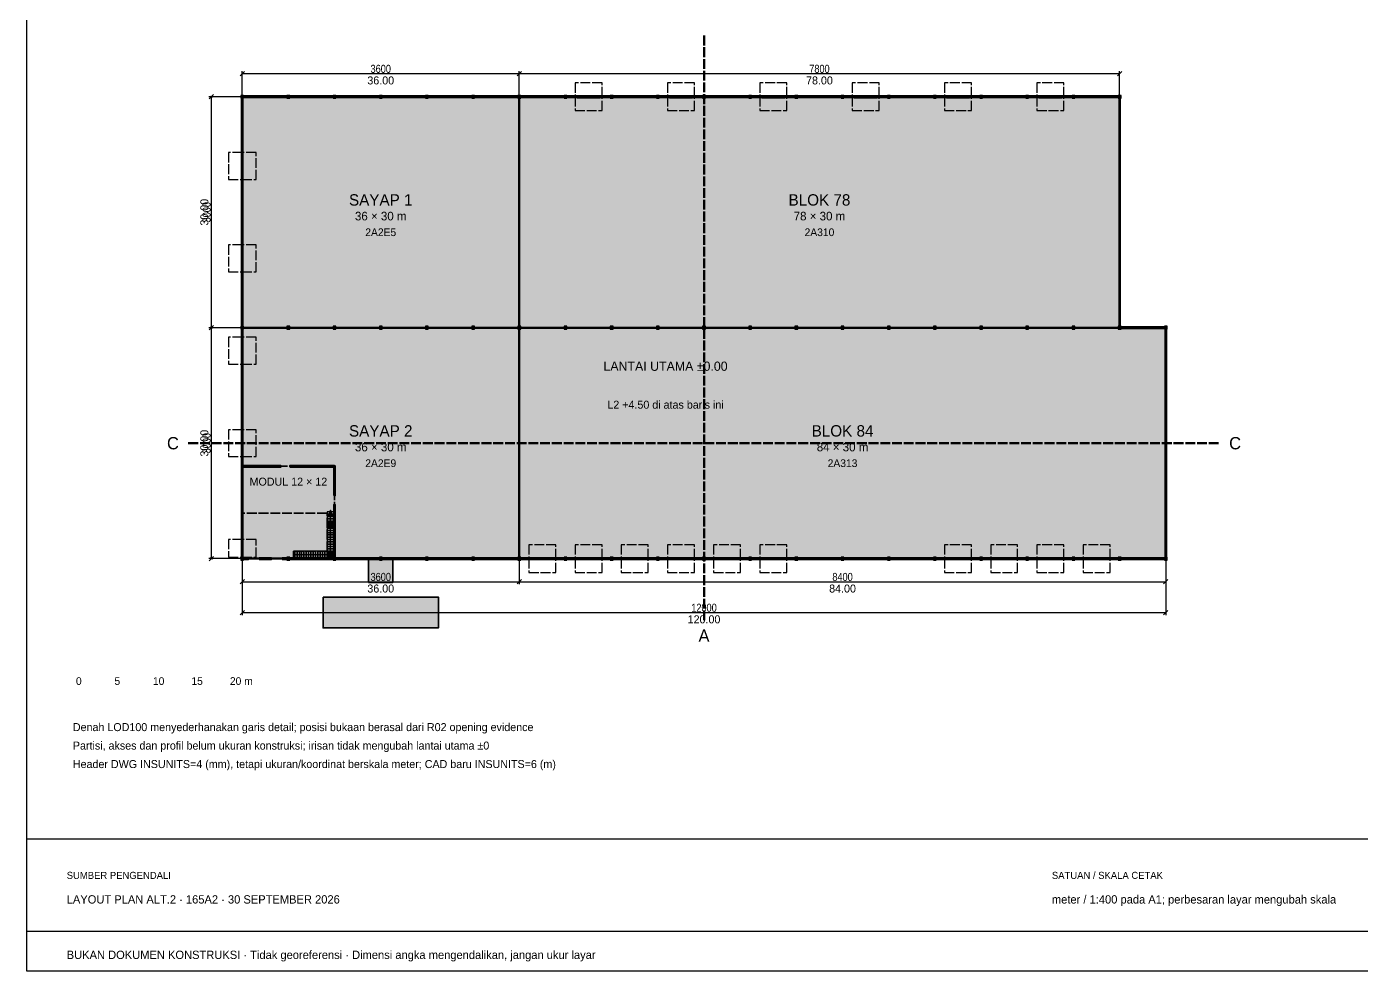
# Model space of a CAD drawing. Header units: metres. Extents: x -40 to 12011, y -1317 to 9636.
# Drawn here: x 601.4 to 774.8, y -29.8 to 92.9 of the extents above; entities that cross this region are included whole.
import ezdxf
from ezdxf.enums import TextEntityAlignment as Align

# ---------------------------------------------------------------- set-up
doc = ezdxf.new("R2010")
doc.units = ezdxf.units.M
doc.linetypes.add('DASHED', pattern=[1.524, 1.27, -0.254])
for name, color, linetype, lineweight in [('ASSUMED_ACCESS', 30, 'Continuous', 25), ('AUXILIARY', 4, 'Continuous', 35), ('DIMENSION', 8, 'Continuous', 18), ('HATCH', 8, 'Continuous', 13), ('NOTE', 7, 'Continuous', 15), ('OPENING', 4, 'Continuous', 30), ('SECTION', 7, 'Continuous', 60), ('SOURCE_FOOTPRINT', 7, 'Continuous', 50), ('STAIR', 7, 'Continuous', 30), ('STRUCTURE', 8, 'Continuous', 25), ('TITLE', 7, 'Continuous', 30), ('UPPER_FLOOR', 4, 'Continuous', 30), ('VOID', 6, 'Continuous', 35), ('WALL', 7, 'Continuous', 40)]:
    doc.layers.add(name, color=color, linetype=linetype, lineweight=lineweight)
doc.styles.add('OpenSansCondensed-Light', font='OpenSansCondensed-Light.ttf')
doc.dimstyles.new('EZDXF', dxfattribs={"dimtxt": 0.25, "dimasz": 0.175, "dimexe": 0.375, "dimexo": 0.125, "dimgap": 0.1, "dimtad": 1, "dimlfac": 100, "dimzin": 12, "dimdsep": 46, "dimtxsty": 'OpenSansCondensed-Light', "dimblk": 'ARCHTICK', "dimcen": 2.5, "dimazin": 3, "dimtfac": 0.5, "dimtmove": 2, "dimatfit": 3})

# ---------------------------------------------------------------- blocks, each defined once
blk = doc.blocks.new('_ARCHTICK')
at = {"color": 0, "linetype": 'ByBlock', "const_width": 0.15}
blk.add_lwpolyline([(-0.5, -0.5), (0.5, 0.5)], dxfattribs=at)

msp = doc.modelspace()

# ---------------------------------------------------------------- hatches: boundary and pattern name
at = {"layer": 'HATCH'}
for color, points in [(7, [(629.23153, 83.63726), (629.59153, 83.63726), (629.59153, 83.99726), (629.23153, 83.99726)]), (7, [(629.33653, 76.51726), (629.48653, 76.51726), (629.48653, 83.81726), (629.33653, 83.81726)]), (7, [(629.41153, 83.74226), (672.91153, 83.74226), (672.91153, 83.89226), (629.41153, 83.89226)]), (254, [(629.41153, 83.81726), (665.41153, 83.81726), (665.41153, 53.81726), (629.41153, 53.81726)]), (7, [(635.23153, 83.63726), (635.59153, 83.63726), (635.59153, 83.99726), (635.23153, 83.99726)]), (7, [(641.23153, 83.63726), (641.59153, 83.63726), (641.59153, 83.99726), (641.23153, 83.99726)]), (7, [(647.23153, 83.63726), (647.59153, 83.63726), (647.59153, 83.99726), (647.23153, 83.99726)]), (7, [(653.23153, 83.63726), (653.59153, 83.63726), (653.59153, 83.99726), (653.23153, 83.99726)]), (7, [(659.23153, 83.63726), (659.59153, 83.63726), (659.59153, 83.99726), (659.23153, 83.99726)]), (7, [(665.23153, 83.63726), (665.59153, 83.63726), (665.59153, 83.99726), (665.23153, 83.99726)]), (254, [(665.41153, 83.81726), (743.41153, 83.81726), (743.41153, 53.81726), (665.41153, 53.81726)]), (7, [(671.23153, 83.63726), (671.59153, 83.63726), (671.59153, 83.99726), (671.23153, 83.99726)]), (7, [(672.91153, 83.69726), (675.91153, 83.69726), (675.91153, 83.93726), (672.91153, 83.93726)]), (7, [(675.91153, 83.74226), (684.91153, 83.74226), (684.91153, 83.89226), (675.91153, 83.89226)]), (7, [(677.23153, 83.63726), (677.59153, 83.63726), (677.59153, 83.99726), (677.23153, 83.99726)]), (7, [(683.23153, 83.63726), (683.59153, 83.63726), (683.59153, 83.99726), (683.23153, 83.99726)]), (7, [(684.91153, 83.69726), (687.91153, 83.69726), (687.91153, 83.93726), (684.91153, 83.93726)]), (7, [(687.91153, 83.74226), (696.91153, 83.74226), (696.91153, 83.89226), (687.91153, 83.89226)]), (7, [(689.23153, 83.63726), (689.59153, 83.63726), (689.59153, 83.99726), (689.23153, 83.99726)]), (7, [(695.23153, 83.63726), (695.59153, 83.63726), (695.59153, 83.99726), (695.23153, 83.99726)]), (7, [(696.91153, 83.69726), (699.91153, 83.69726), (699.91153, 83.93726), (696.91153, 83.93726)]), (7, [(699.91153, 83.74226), (708.91153, 83.74226), (708.91153, 83.89226), (699.91153, 83.89226)]), (7, [(701.23153, 83.63726), (701.59153, 83.63726), (701.59153, 83.99726), (701.23153, 83.99726)]), (7, [(707.23153, 83.63726), (707.59153, 83.63726), (707.59153, 83.99726), (707.23153, 83.99726)]), (7, [(708.91153, 83.69726), (711.91153, 83.69726), (711.91153, 83.93726), (708.91153, 83.93726)]), (7, [(711.91153, 83.74226), (720.91153, 83.74226), (720.91153, 83.89226), (711.91153, 83.89226)]), (7, [(713.23153, 83.63726), (713.59153, 83.63726), (713.59153, 83.99726), (713.23153, 83.99726)]), (7, [(719.23153, 83.63726), (719.59153, 83.63726), (719.59153, 83.99726), (719.23153, 83.99726)]), (7, [(720.91153, 83.69726), (723.91153, 83.69726), (723.91153, 83.93726), (720.91153, 83.93726)]), (7, [(723.91153, 83.74226), (732.91153, 83.74226), (732.91153, 83.89226), (723.91153, 83.89226)]), (7, [(725.23153, 83.63726), (725.59153, 83.63726), (725.59153, 83.99726), (725.23153, 83.99726)]), (7, [(731.23153, 83.63726), (731.59153, 83.63726), (731.59153, 83.99726), (731.23153, 83.99726)]), (7, [(732.91153, 83.69726), (735.91153, 83.69726), (735.91153, 83.93726), (732.91153, 83.93726)]), (7, [(735.91153, 83.74226), (743.41153, 83.74226), (743.41153, 83.89226), (735.91153, 83.89226)]), (7, [(737.23153, 83.63726), (737.59153, 83.63726), (737.59153, 83.99726), (737.23153, 83.99726)]), (7, [(743.23153, 83.63726), (743.59153, 83.63726), (743.59153, 83.99726), (743.23153, 83.99726)]), (7, [(743.33653, 53.81726), (743.48653, 53.81726), (743.48653, 83.81726), (743.33653, 83.81726)]), (7, [(629.29153, 73.31726), (629.53153, 73.31726), (629.53153, 76.31726), (629.29153, 76.31726)]), (7, [(629.33653, 76.31726), (629.48653, 76.31726), (629.48653, 76.51726), (629.33653, 76.51726)]), (7, [(629.33653, 73.11726), (629.48653, 73.11726), (629.48653, 73.31726), (629.33653, 73.31726)]), (7, [(629.33653, 70.51726), (629.48653, 70.51726), (629.48653, 73.11726), (629.33653, 73.11726)]), (7, [(629.33653, 69.81726), (629.48653, 69.81726), (629.48653, 70.51726), (629.33653, 70.51726)]), (7, [(629.33653, 69.11726), (629.48653, 69.11726), (629.48653, 69.81726), (629.33653, 69.81726)]), (7, [(629.33653, 68.51726), (629.48653, 68.51726), (629.48653, 69.11726), (629.33653, 69.11726)]), (7, [(629.33653, 67.81726), (629.48653, 67.81726), (629.48653, 68.51726), (629.33653, 68.51726)]), (7, [(629.33653, 67.11726), (629.48653, 67.11726), (629.48653, 67.81726), (629.33653, 67.81726)]), (7, [(629.33653, 64.51726), (629.48653, 64.51726), (629.48653, 67.11726), (629.33653, 67.11726)]), (7, [(629.29153, 61.31726), (629.53153, 61.31726), (629.53153, 64.31726), (629.29153, 64.31726)]), (7, [(629.33653, 64.31726), (629.48653, 64.31726), (629.48653, 64.51726), (629.33653, 64.51726)]), (7, [(629.33653, 61.11726), (629.48653, 61.11726), (629.48653, 61.31726), (629.33653, 61.31726)]), (7, [(629.33653, 58.51726), (629.48653, 58.51726), (629.48653, 61.11726), (629.33653, 61.11726)]), (7, [(629.33653, 57.81726), (629.48653, 57.81726), (629.48653, 58.51726), (629.33653, 58.51726)]), (7, [(629.33653, 57.11726), (629.48653, 57.11726), (629.48653, 57.81726), (629.33653, 57.81726)]), (7, [(629.33653, 56.51726), (629.48653, 56.51726), (629.48653, 57.11726), (629.33653, 57.11726)]), (7, [(629.33653, 55.81726), (629.48653, 55.81726), (629.48653, 56.51726), (629.33653, 56.51726)]), (7, [(629.33653, 55.11726), (629.48653, 55.11726), (629.48653, 55.81726), (629.33653, 55.81726)]), (7, [(629.23153, 53.63726), (629.59153, 53.63726), (629.59153, 53.99726), (629.23153, 53.99726)]), (7, [(629.33653, 53.81726), (629.48653, 53.81726), (629.48653, 55.11726), (629.33653, 55.11726)]), (7, [(629.33653, 52.51726), (629.48653, 52.51726), (629.48653, 53.81726), (629.33653, 53.81726)]), (254, [(629.41153, 53.81726), (665.41153, 53.81726), (665.41153, 23.81726), (629.41153, 23.81726)]), (7, [(635.23153, 53.63726), (635.59153, 53.63726), (635.59153, 53.99726), (635.23153, 53.99726)]), (7, [(641.23153, 53.63726), (641.59153, 53.63726), (641.59153, 53.99726), (641.23153, 53.99726)]), (7, [(647.23153, 53.63726), (647.59153, 53.63726), (647.59153, 53.99726), (647.23153, 53.99726)]), (7, [(653.23153, 53.63726), (653.59153, 53.63726), (653.59153, 53.99726), (653.23153, 53.99726)]), (7, [(659.23153, 53.63726), (659.59153, 53.63726), (659.59153, 53.99726), (659.23153, 53.99726)]), (7, [(665.23153, 53.63726), (665.59153, 53.63726), (665.59153, 53.99726), (665.23153, 53.99726)]), (254, [(665.41153, 53.81726), (749.41153, 53.81726), (749.41153, 23.81726), (665.41153, 23.81726)]), (7, [(671.23153, 53.63726), (671.59153, 53.63726), (671.59153, 53.99726), (671.23153, 53.99726)]), (7, [(677.23153, 53.63726), (677.59153, 53.63726), (677.59153, 53.99726), (677.23153, 53.99726)]), (7, [(683.23153, 53.63726), (683.59153, 53.63726), (683.59153, 53.99726), (683.23153, 53.99726)]), (7, [(689.23153, 53.63726), (689.59153, 53.63726), (689.59153, 53.99726), (689.23153, 53.99726)]), (7, [(695.23153, 53.63726), (695.59153, 53.63726), (695.59153, 53.99726), (695.23153, 53.99726)]), (7, [(701.23153, 53.63726), (701.59153, 53.63726), (701.59153, 53.99726), (701.23153, 53.99726)]), (7, [(707.23153, 53.63726), (707.59153, 53.63726), (707.59153, 53.99726), (707.23153, 53.99726)]), (7, [(713.23153, 53.63726), (713.59153, 53.63726), (713.59153, 53.99726), (713.23153, 53.99726)]), (7, [(719.23153, 53.63726), (719.59153, 53.63726), (719.59153, 53.99726), (719.23153, 53.99726)]), (7, [(725.23153, 53.63726), (725.59153, 53.63726), (725.59153, 53.99726), (725.23153, 53.99726)]), (7, [(731.23153, 53.63726), (731.59153, 53.63726), (731.59153, 53.99726), (731.23153, 53.99726)]), (7, [(737.23153, 53.63726), (737.59153, 53.63726), (737.59153, 53.99726), (737.23153, 53.99726)]), (7, [(743.23153, 53.63726), (743.59153, 53.63726), (743.59153, 53.99726), (743.23153, 53.99726)]), (7, [(743.41153, 53.74226), (749.41153, 53.74226), (749.41153, 53.89226), (743.41153, 53.89226)]), (7, [(749.23153, 53.63726), (749.59153, 53.63726), (749.59153, 53.99726), (749.23153, 53.99726)]), (7, [(749.33653, 23.81726), (749.48653, 23.81726), (749.48653, 53.81726), (749.33653, 53.81726)]), (7, [(629.29153, 49.31726), (629.53153, 49.31726), (629.53153, 52.31726), (629.29153, 52.31726)]), (7, [(629.33653, 52.31726), (629.48653, 52.31726), (629.48653, 52.51726), (629.33653, 52.51726)]), (7, [(629.33653, 49.11726), (629.48653, 49.11726), (629.48653, 49.31726), (629.33653, 49.31726)]), (7, [(629.33653, 46.51726), (629.48653, 46.51726), (629.48653, 49.11726), (629.33653, 49.11726)]), (7, [(629.33653, 45.81726), (629.48653, 45.81726), (629.48653, 46.51726), (629.33653, 46.51726)]), (7, [(629.33653, 45.11726), (629.48653, 45.11726), (629.48653, 45.81726), (629.33653, 45.81726)]), (7, [(629.33653, 44.51726), (629.48653, 44.51726), (629.48653, 45.11726), (629.33653, 45.11726)]), (7, [(629.33653, 43.81726), (629.48653, 43.81726), (629.48653, 44.51726), (629.33653, 44.51726)]), (7, [(629.33653, 43.11726), (629.48653, 43.11726), (629.48653, 43.81726), (629.33653, 43.81726)]), (7, [(629.33653, 40.51726), (629.48653, 40.51726), (629.48653, 43.11726), (629.33653, 43.11726)]), (7, [(629.29153, 37.31726), (629.53153, 37.31726), (629.53153, 40.31726), (629.29153, 40.31726)]), (7, [(629.33653, 40.31726), (629.48653, 40.31726), (629.48653, 40.51726), (629.33653, 40.51726)]), (7, [(629.33653, 37.11726), (629.48653, 37.11726), (629.48653, 37.31726), (629.33653, 37.31726)]), (7, [(629.33653, 34.51726), (629.48653, 34.51726), (629.48653, 37.11726), (629.33653, 37.11726)]), (7, [(629.41153, 35.74226), (634.41153, 35.74226), (634.41153, 35.89226), (629.41153, 35.89226)]), (7, [(635.61153, 35.74226), (641.41153, 35.74226), (641.41153, 35.89226), (635.61153, 35.89226)]), (7, [(641.33653, 32.01726), (641.48653, 32.01726), (641.48653, 35.81726), (641.33653, 35.81726)]), (7, [(629.33653, 33.81726), (629.48653, 33.81726), (629.48653, 34.51726), (629.33653, 34.51726)]), (7, [(629.33653, 33.11726), (629.48653, 33.11726), (629.48653, 33.81726), (629.33653, 33.81726)]), (7, [(629.33653, 32.51726), (629.48653, 32.51726), (629.48653, 33.11726), (629.33653, 33.11726)]), (7, [(629.33653, 31.81726), (629.48653, 31.81726), (629.48653, 32.51726), (629.33653, 32.51726)]), (7, [(629.33653, 31.11726), (629.48653, 31.11726), (629.48653, 31.81726), (629.33653, 31.81726)]), (7, [(629.33653, 28.51726), (629.48653, 28.51726), (629.48653, 31.11726), (629.33653, 31.11726)]), (7, [(640.88653, 30.11726), (640.575, 29.38041), (641.19807, 29.38041)]), (7, [(641.33653, 23.81726), (641.48653, 23.81726), (641.48653, 30.81726), (641.33653, 30.81726)]), (7, [(629.33653, 27.81726), (629.48653, 27.81726), (629.48653, 28.51726), (629.33653, 28.51726)]), (7, [(629.33653, 27.11726), (629.48653, 27.11726), (629.48653, 27.81726), (629.33653, 27.81726)]), (7, [(640.43653, 27.79226), (641.33653, 27.79226), (641.33653, 28.69226), (640.43653, 28.69226)]), (7, [(629.29153, 24.26726), (629.53153, 24.26726), (629.53153, 26.06726), (629.29153, 26.06726)]), (7, [(629.33653, 26.51726), (629.48653, 26.51726), (629.48653, 27.11726), (629.33653, 27.11726)]), (7, [(629.33653, 26.06726), (629.48653, 26.06726), (629.48653, 26.51726), (629.33653, 26.51726)]), (7, [(640.43653, 23.89226), (641.33653, 23.89226), (641.33653, 24.79226), (640.43653, 24.79226)]), (7, [(629.23153, 23.63726), (629.59153, 23.63726), (629.59153, 23.99726), (629.23153, 23.99726)]), (7, [(629.33653, 23.81726), (629.48653, 23.81726), (629.48653, 24.26726), (629.33653, 24.26726)]), (7, [(629.41153, 23.74226), (630.21153, 23.74226), (630.21153, 23.89226), (629.41153, 23.89226)]), (7, [(631.61153, 23.74226), (633.21153, 23.74226), (633.21153, 23.89226), (631.61153, 23.89226)]), (7, [(634.61153, 23.74226), (666.91153, 23.74226), (666.91153, 23.89226), (634.61153, 23.89226)]), (7, [(635.23153, 23.63726), (635.59153, 23.63726), (635.59153, 23.99726), (635.23153, 23.99726)]), (7, [(641.23153, 23.63726), (641.59153, 23.63726), (641.59153, 23.99726), (641.23153, 23.99726)]), (7, [(645.83653, 20.74226), (648.98653, 20.74226), (648.98653, 23.89226), (645.83653, 23.89226)]), (7, [(647.23153, 23.63726), (647.59153, 23.63726), (647.59153, 23.99726), (647.23153, 23.99726)]), (7, [(653.23153, 23.63726), (653.59153, 23.63726), (653.59153, 23.99726), (653.23153, 23.99726)]), (7, [(659.23153, 23.63726), (659.59153, 23.63726), (659.59153, 23.99726), (659.23153, 23.99726)]), (7, [(665.23153, 23.63726), (665.59153, 23.63726), (665.59153, 23.99726), (665.23153, 23.99726)]), (7, [(666.91153, 23.69726), (669.91153, 23.69726), (669.91153, 23.93726), (666.91153, 23.93726)]), (7, [(669.91153, 23.74226), (672.91153, 23.74226), (672.91153, 23.89226), (669.91153, 23.89226)]), (7, [(671.23153, 23.63726), (671.59153, 23.63726), (671.59153, 23.99726), (671.23153, 23.99726)]), (7, [(672.91153, 23.69726), (675.91153, 23.69726), (675.91153, 23.93726), (672.91153, 23.93726)]), (7, [(675.91153, 23.74226), (678.91153, 23.74226), (678.91153, 23.89226), (675.91153, 23.89226)]), (7, [(677.23153, 23.63726), (677.59153, 23.63726), (677.59153, 23.99726), (677.23153, 23.99726)]), (7, [(678.91153, 23.69726), (681.91153, 23.69726), (681.91153, 23.93726), (678.91153, 23.93726)]), (7, [(681.91153, 23.74226), (684.91153, 23.74226), (684.91153, 23.89226), (681.91153, 23.89226)]), (7, [(683.23153, 23.63726), (683.59153, 23.63726), (683.59153, 23.99726), (683.23153, 23.99726)]), (7, [(684.91153, 23.69726), (687.91153, 23.69726), (687.91153, 23.93726), (684.91153, 23.93726)]), (7, [(687.91153, 23.74226), (690.91153, 23.74226), (690.91153, 23.89226), (687.91153, 23.89226)]), (7, [(689.23153, 23.63726), (689.59153, 23.63726), (689.59153, 23.99726), (689.23153, 23.99726)]), (7, [(690.91153, 23.69726), (693.91153, 23.69726), (693.91153, 23.93726), (690.91153, 23.93726)]), (7, [(693.91153, 23.74226), (696.91153, 23.74226), (696.91153, 23.89226), (693.91153, 23.89226)]), (7, [(695.23153, 23.63726), (695.59153, 23.63726), (695.59153, 23.99726), (695.23153, 23.99726)]), (7, [(696.91153, 23.69726), (699.91153, 23.69726), (699.91153, 23.93726), (696.91153, 23.93726)]), (7, [(699.91153, 23.74226), (720.91153, 23.74226), (720.91153, 23.89226), (699.91153, 23.89226)]), (7, [(701.23153, 23.63726), (701.59153, 23.63726), (701.59153, 23.99726), (701.23153, 23.99726)]), (7, [(707.23153, 23.63726), (707.59153, 23.63726), (707.59153, 23.99726), (707.23153, 23.99726)]), (7, [(713.23153, 23.63726), (713.59153, 23.63726), (713.59153, 23.99726), (713.23153, 23.99726)]), (7, [(719.23153, 23.63726), (719.59153, 23.63726), (719.59153, 23.99726), (719.23153, 23.99726)]), (7, [(720.91153, 23.69726), (723.91153, 23.69726), (723.91153, 23.93726), (720.91153, 23.93726)]), (7, [(723.91153, 23.74226), (726.91153, 23.74226), (726.91153, 23.89226), (723.91153, 23.89226)]), (7, [(725.23153, 23.63726), (725.59153, 23.63726), (725.59153, 23.99726), (725.23153, 23.99726)]), (7, [(726.91153, 23.69726), (729.91153, 23.69726), (729.91153, 23.93726), (726.91153, 23.93726)]), (7, [(729.91153, 23.74226), (732.91153, 23.74226), (732.91153, 23.89226), (729.91153, 23.89226)]), (7, [(731.23153, 23.63726), (731.59153, 23.63726), (731.59153, 23.99726), (731.23153, 23.99726)]), (7, [(732.91153, 23.69726), (735.91153, 23.69726), (735.91153, 23.93726), (732.91153, 23.93726)]), (7, [(735.91153, 23.74226), (738.91153, 23.74226), (738.91153, 23.89226), (735.91153, 23.89226)]), (7, [(737.23153, 23.63726), (737.59153, 23.63726), (737.59153, 23.99726), (737.23153, 23.99726)]), (7, [(738.91153, 23.69726), (741.91153, 23.69726), (741.91153, 23.93726), (738.91153, 23.93726)]), (7, [(741.91153, 23.74226), (749.41153, 23.74226), (749.41153, 23.89226), (741.91153, 23.89226)]), (7, [(743.23153, 23.63726), (743.59153, 23.63726), (743.59153, 23.99726), (743.23153, 23.99726)]), (7, [(749.23153, 23.63726), (749.59153, 23.63726), (749.59153, 23.99726), (749.23153, 23.99726)]), (254, [(639.91153, 18.81726), (639.91153, 14.81726), (654.91153, 14.81726), (654.91153, 18.81726)])]:
    msp.add_hatch(color=color, dxfattribs=at).paths.add_polyline_path(points)

# ---------------------------------------------------------------- linework, layer by layer
at = {"layer": 'ASSUMED_ACCESS', "linetype": 'DASHED'}
for points in [[(672.66153, 83.81726), (676.16153, 83.81726), (676.16153, 85.61726), (672.66153, 85.61726)], [(684.66153, 83.81726), (688.16153, 83.81726), (688.16153, 85.61726), (684.66153, 85.61726)], [(696.66153, 83.81726), (700.16153, 83.81726), (700.16153, 85.61726), (696.66153, 85.61726)], [(708.66153, 83.81726), (712.16153, 83.81726), (712.16153, 85.61726), (708.66153, 85.61726)], [(720.66153, 83.81726), (724.16153, 83.81726), (724.16153, 85.61726), (720.66153, 85.61726)], [(732.66153, 83.81726), (736.16153, 83.81726), (736.16153, 85.61726), (732.66153, 85.61726)], [(672.66153, 82.01726), (676.16153, 82.01726), (676.16153, 83.81726), (672.66153, 83.81726)], [(684.66153, 82.01726), (688.16153, 82.01726), (688.16153, 83.81726), (684.66153, 83.81726)], [(696.66153, 82.01726), (700.16153, 82.01726), (700.16153, 83.81726), (696.66153, 83.81726)], [(708.66153, 82.01726), (712.16153, 82.01726), (712.16153, 83.81726), (708.66153, 83.81726)], [(720.66153, 82.01726), (724.16153, 82.01726), (724.16153, 83.81726), (720.66153, 83.81726)], [(732.66153, 82.01726), (736.16153, 82.01726), (736.16153, 83.81726), (732.66153, 83.81726)], [(627.61153, 73.06726), (629.41153, 73.06726), (629.41153, 76.56726), (627.61153, 76.56726)], [(629.41153, 73.06726), (631.21153, 73.06726), (631.21153, 76.56726), (629.41153, 76.56726)], [(627.61153, 61.06726), (629.41153, 61.06726), (629.41153, 64.56726), (627.61153, 64.56726)], [(629.41153, 61.06726), (631.21153, 61.06726), (631.21153, 64.56726), (629.41153, 64.56726)], [(627.61153, 49.06726), (629.41153, 49.06726), (629.41153, 52.56726), (627.61153, 52.56726)], [(629.41153, 49.06726), (631.21153, 49.06726), (631.21153, 52.56726), (629.41153, 52.56726)], [(627.61153, 37.06726), (629.41153, 37.06726), (629.41153, 40.56726), (627.61153, 40.56726)], [(629.41153, 37.06726), (631.21153, 37.06726), (631.21153, 40.56726), (629.41153, 40.56726)], [(627.61153, 24.01726), (629.41153, 24.01726), (629.41153, 26.31726), (627.61153, 26.31726)], [(629.41153, 24.01726), (631.21153, 24.01726), (631.21153, 26.31726), (629.41153, 26.31726)], [(666.66153, 23.81726), (670.16153, 23.81726), (670.16153, 25.61726), (666.66153, 25.61726)], [(672.66153, 23.81726), (676.16153, 23.81726), (676.16153, 25.61726), (672.66153, 25.61726)], [(678.66153, 23.81726), (682.16153, 23.81726), (682.16153, 25.61726), (678.66153, 25.61726)], [(684.66153, 23.81726), (688.16153, 23.81726), (688.16153, 25.61726), (684.66153, 25.61726)], [(690.66153, 23.81726), (694.16153, 23.81726), (694.16153, 25.61726), (690.66153, 25.61726)], [(696.66153, 23.81726), (700.16153, 23.81726), (700.16153, 25.61726), (696.66153, 25.61726)], [(720.66153, 23.81726), (724.16153, 23.81726), (724.16153, 25.61726), (720.66153, 25.61726)], [(726.66153, 23.81726), (730.16153, 23.81726), (730.16153, 25.61726), (726.66153, 25.61726)], [(732.66153, 23.81726), (736.16153, 23.81726), (736.16153, 25.61726), (732.66153, 25.61726)], [(738.66153, 23.81726), (742.16153, 23.81726), (742.16153, 25.61726), (738.66153, 25.61726)], [(666.66153, 22.01726), (670.16153, 22.01726), (670.16153, 23.81726), (666.66153, 23.81726)], [(672.66153, 22.01726), (676.16153, 22.01726), (676.16153, 23.81726), (672.66153, 23.81726)], [(678.66153, 22.01726), (682.16153, 22.01726), (682.16153, 23.81726), (678.66153, 23.81726)], [(684.66153, 22.01726), (688.16153, 22.01726), (688.16153, 23.81726), (684.66153, 23.81726)], [(690.66153, 22.01726), (694.16153, 22.01726), (694.16153, 23.81726), (690.66153, 23.81726)], [(696.66153, 22.01726), (700.16153, 22.01726), (700.16153, 23.81726), (696.66153, 23.81726)], [(720.66153, 22.01726), (724.16153, 22.01726), (724.16153, 23.81726), (720.66153, 23.81726)], [(726.66153, 22.01726), (730.16153, 22.01726), (730.16153, 23.81726), (726.66153, 23.81726)], [(732.66153, 22.01726), (736.16153, 22.01726), (736.16153, 23.81726), (732.66153, 23.81726)], [(738.66153, 22.01726), (742.16153, 22.01726), (742.16153, 23.81726), (738.66153, 23.81726)]]:
    msp.add_lwpolyline(points, close=True, dxfattribs=at)
at = {"layer": 'AUXILIARY', "linetype": 'DASHED'}
msp.add_lwpolyline([(629.41153, 23.81726), (641.41153, 23.81726), (641.41153, 35.81726), (629.41153, 35.81726)], close=True, dxfattribs=at)
at = {"layer": 'AUXILIARY', "linetype": 'Continuous'}
for points in [[(645.83653, 20.74226), (648.98653, 20.74226), (648.98653, 23.89226), (645.83653, 23.89226)], [(639.91153, 18.81726), (639.91153, 14.81726), (654.91153, 14.81726), (654.91153, 18.81726)]]:
    msp.add_lwpolyline(points, close=True, dxfattribs=at)
at = {"layer": 'DIMENSION', "linetype": 'Continuous'}
for p, q in [((629.13153, 86.53726), (629.69153, 87.09726)), ((629.41153, 83.81726), (629.41153, 86.81726)), ((629.41153, 86.81726), (665.41153, 86.81726)), ((665.13153, 86.53726), (665.69153, 87.09726)), ((665.13153, 86.53726), (665.69153, 87.09726)), ((665.41153, 83.81726), (665.41153, 86.81726)), ((665.41153, 83.81726), (665.41153, 86.81726)), ((665.41153, 86.81726), (743.41153, 86.81726)), ((743.13153, 86.53726), (743.69153, 87.09726)), ((743.41153, 83.81726), (743.41153, 86.81726)), ((625.13153, 83.53726), (625.69153, 84.09726)), ((629.41153, 83.81726), (625.41153, 83.81726)), ((625.41153, 53.81726), (625.41153, 83.81726)), ((625.13153, 53.53726), (625.69153, 54.09726)), ((625.13153, 53.53726), (625.69153, 54.09726)), ((629.41153, 53.81726), (625.41153, 53.81726)), ((625.41153, 23.81726), (625.41153, 53.81726)), ((629.41153, 53.81726), (625.41153, 53.81726)), ((625.13153, 23.53726), (625.69153, 24.09726)), ((629.41153, 23.81726), (625.41153, 23.81726)), ((629.41153, 23.81726), (629.41153, 20.81726)), ((629.41153, 23.81726), (629.41153, 16.81726)), ((665.41153, 23.81726), (665.41153, 20.81726)), ((665.41153, 23.81726), (665.41153, 20.81726)), ((749.41153, 23.81726), (749.41153, 20.81726)), ((749.41153, 23.81726), (749.41153, 16.81726)), ((629.13153, 20.53726), (629.69153, 21.09726)), ((629.41153, 20.81726), (665.41153, 20.81726)), ((665.13153, 20.53726), (665.69153, 21.09726)), ((665.13153, 20.53726), (665.69153, 21.09726)), ((665.41153, 20.81726), (749.41153, 20.81726)), ((749.13153, 20.53726), (749.69153, 21.09726)), ((629.13153, 16.53726), (629.69153, 17.09726)), ((629.41153, 16.81726), (749.41153, 16.81726)), ((749.13153, 16.53726), (749.69153, 17.09726))]:
    msp.add_line(p, q, dxfattribs=at)
at = {"layer": 'OPENING', "linetype": 'Continuous'}
for p, q in [((674.41153, 83.69726), (674.41153, 83.93726)), ((686.41153, 83.69726), (686.41153, 83.93726)), ((698.41153, 83.69726), (698.41153, 83.93726)), ((710.41153, 83.69726), (710.41153, 83.93726)), ((722.41153, 83.69726), (722.41153, 83.93726)), ((734.41153, 83.69726), (734.41153, 83.93726)), ((629.29153, 74.81726), (629.53153, 74.81726)), ((629.29153, 62.81726), (629.53153, 62.81726)), ((629.29153, 50.81726), (629.53153, 50.81726)), ((629.29153, 38.81726), (629.53153, 38.81726)), ((629.29153, 25.16726), (629.53153, 25.16726)), ((668.41153, 23.69726), (668.41153, 23.93726)), ((674.41153, 23.69726), (674.41153, 23.93726)), ((680.41153, 23.69726), (680.41153, 23.93726)), ((686.41153, 23.69726), (686.41153, 23.93726)), ((692.41153, 23.69726), (692.41153, 23.93726)), ((698.41153, 23.69726), (698.41153, 23.93726)), ((722.41153, 23.69726), (722.41153, 23.93726)), ((728.41153, 23.69726), (728.41153, 23.93726)), ((734.41153, 23.69726), (734.41153, 23.93726)), ((740.41153, 23.69726), (740.41153, 23.93726))]:
    msp.add_line(p, q, dxfattribs=at)
for points in [[(672.91153, 83.69726), (675.91153, 83.69726), (675.91153, 83.93726), (672.91153, 83.93726)], [(684.91153, 83.69726), (687.91153, 83.69726), (687.91153, 83.93726), (684.91153, 83.93726)], [(696.91153, 83.69726), (699.91153, 83.69726), (699.91153, 83.93726), (696.91153, 83.93726)], [(708.91153, 83.69726), (711.91153, 83.69726), (711.91153, 83.93726), (708.91153, 83.93726)], [(720.91153, 83.69726), (723.91153, 83.69726), (723.91153, 83.93726), (720.91153, 83.93726)], [(732.91153, 83.69726), (735.91153, 83.69726), (735.91153, 83.93726), (732.91153, 83.93726)], [(629.29153, 73.31726), (629.53153, 73.31726), (629.53153, 76.31726), (629.29153, 76.31726)], [(629.29153, 61.31726), (629.53153, 61.31726), (629.53153, 64.31726), (629.29153, 64.31726)], [(629.29153, 49.31726), (629.53153, 49.31726), (629.53153, 52.31726), (629.29153, 52.31726)], [(629.29153, 37.31726), (629.53153, 37.31726), (629.53153, 40.31726), (629.29153, 40.31726)], [(629.29153, 24.26726), (629.53153, 24.26726), (629.53153, 26.06726), (629.29153, 26.06726)], [(666.91153, 23.69726), (669.91153, 23.69726), (669.91153, 23.93726), (666.91153, 23.93726)], [(672.91153, 23.69726), (675.91153, 23.69726), (675.91153, 23.93726), (672.91153, 23.93726)], [(678.91153, 23.69726), (681.91153, 23.69726), (681.91153, 23.93726), (678.91153, 23.93726)], [(684.91153, 23.69726), (687.91153, 23.69726), (687.91153, 23.93726), (684.91153, 23.93726)], [(690.91153, 23.69726), (693.91153, 23.69726), (693.91153, 23.93726), (690.91153, 23.93726)], [(696.91153, 23.69726), (699.91153, 23.69726), (699.91153, 23.93726), (696.91153, 23.93726)], [(720.91153, 23.69726), (723.91153, 23.69726), (723.91153, 23.93726), (720.91153, 23.93726)], [(726.91153, 23.69726), (729.91153, 23.69726), (729.91153, 23.93726), (726.91153, 23.93726)], [(732.91153, 23.69726), (735.91153, 23.69726), (735.91153, 23.93726), (732.91153, 23.93726)], [(738.91153, 23.69726), (741.91153, 23.69726), (741.91153, 23.93726), (738.91153, 23.93726)]]:
    msp.add_lwpolyline(points, close=True, dxfattribs=at)
at = {"layer": 'SECTION', "linetype": 'DASHED'}
for p, q in [((689.41153, 15.81726), (689.41153, 91.81726)), ((622.41153, 38.81726), (756.41153, 38.81726))]:
    msp.add_line(p, q, dxfattribs=at)
at = {"layer": 'SOURCE_FOOTPRINT', "linetype": 'Continuous'}
for points in [[(629.41153, 83.81726), (665.41153, 83.81726), (665.41153, 53.81726), (629.41153, 53.81726)], [(665.41153, 83.81726), (743.41153, 83.81726), (743.41153, 53.81726), (665.41153, 53.81726)], [(629.41153, 53.81726), (665.41153, 53.81726), (665.41153, 23.81726), (629.41153, 23.81726)], [(665.41153, 53.81726), (749.41153, 53.81726), (749.41153, 23.81726), (665.41153, 23.81726)]]:
    msp.add_lwpolyline(points, close=True, dxfattribs=at)
at = {"layer": 'STAIR', "linetype": 'Continuous'}
msp.add_line((640.88653, 29.44226), (640.88653, 30.11726), dxfattribs=at)
at = {"layer": 'STAIR', "linetype": 'DASHED'}
msp.add_lwpolyline([(635.98653, 24.34226), (636.38653, 24.34226), (636.68653, 24.34226), (636.98653, 24.34226), (637.28653, 24.34226), (637.58653, 24.34226), (637.88653, 24.34226), (638.18653, 24.34226), (638.48653, 24.34226), (638.78653, 24.34226), (639.08653, 24.34226), (639.38653, 24.34226), (639.68653, 24.34226), (639.98653, 24.34226), (640.28653, 24.34226), (640.88653, 24.34226), (640.88653, 24.94226), (640.88653, 25.24226), (640.88653, 25.54226), (640.88653, 25.84226), (640.88653, 26.14226), (640.88653, 26.44226), (640.88653, 26.74226), (640.88653, 27.04226), (640.88653, 27.34226), (640.88653, 27.64226), (640.88653, 28.24226), (640.88653, 28.84226), (640.88653, 29.14226), (640.88653, 29.44226), (640.88653, 29.74226), (640.88653, 30.11726)], dxfattribs=at)
at = {"layer": 'STAIR', "linetype": 'Continuous'}
for points in [[(640.43653, 29.59226), (641.33653, 29.59226), (641.33653, 29.89226), (640.43653, 29.89226)], [(640.43653, 29.29226), (641.33653, 29.29226), (641.33653, 29.59226), (640.43653, 29.59226)], [(640.88653, 30.11726), (640.575, 29.38041), (641.19807, 29.38041)], [(640.43653, 28.99226), (641.33653, 28.99226), (641.33653, 29.29226), (640.43653, 29.29226)], [(640.43653, 28.69226), (641.33653, 28.69226), (641.33653, 28.99226), (640.43653, 28.99226)], [(640.43653, 27.79226), (641.33653, 27.79226), (641.33653, 28.69226), (640.43653, 28.69226)], [(640.43653, 27.49226), (641.33653, 27.49226), (641.33653, 27.79226), (640.43653, 27.79226)], [(640.43653, 27.19226), (641.33653, 27.19226), (641.33653, 27.49226), (640.43653, 27.49226)], [(640.43653, 26.89226), (641.33653, 26.89226), (641.33653, 27.19226), (640.43653, 27.19226)], [(640.43653, 26.59226), (641.33653, 26.59226), (641.33653, 26.89226), (640.43653, 26.89226)], [(640.43653, 26.29226), (641.33653, 26.29226), (641.33653, 26.59226), (640.43653, 26.59226)], [(640.43653, 25.99226), (641.33653, 25.99226), (641.33653, 26.29226), (640.43653, 26.29226)], [(636.23653, 23.89226), (636.53653, 23.89226), (636.53653, 24.79226), (636.23653, 24.79226)], [(636.53653, 23.89226), (636.83653, 23.89226), (636.83653, 24.79226), (636.53653, 24.79226)], [(636.83653, 23.89226), (637.13653, 23.89226), (637.13653, 24.79226), (636.83653, 24.79226)], [(637.13653, 23.89226), (637.43653, 23.89226), (637.43653, 24.79226), (637.13653, 24.79226)], [(637.43653, 23.89226), (637.73653, 23.89226), (637.73653, 24.79226), (637.43653, 24.79226)], [(637.73653, 23.89226), (638.03653, 23.89226), (638.03653, 24.79226), (637.73653, 24.79226)], [(638.03653, 23.89226), (638.33653, 23.89226), (638.33653, 24.79226), (638.03653, 24.79226)], [(638.33653, 23.89226), (638.63653, 23.89226), (638.63653, 24.79226), (638.33653, 24.79226)], [(638.63653, 23.89226), (638.93653, 23.89226), (638.93653, 24.79226), (638.63653, 24.79226)], [(638.93653, 23.89226), (639.23653, 23.89226), (639.23653, 24.79226), (638.93653, 24.79226)], [(639.23653, 23.89226), (639.53653, 23.89226), (639.53653, 24.79226), (639.23653, 24.79226)], [(639.53653, 23.89226), (639.83653, 23.89226), (639.83653, 24.79226), (639.53653, 24.79226)], [(639.83653, 23.89226), (640.13653, 23.89226), (640.13653, 24.79226), (639.83653, 24.79226)], [(640.13653, 23.89226), (640.43653, 23.89226), (640.43653, 24.79226), (640.13653, 24.79226)], [(640.43653, 25.69226), (641.33653, 25.69226), (641.33653, 25.99226), (640.43653, 25.99226)], [(640.43653, 25.39226), (641.33653, 25.39226), (641.33653, 25.69226), (640.43653, 25.69226)], [(640.43653, 25.09226), (641.33653, 25.09226), (641.33653, 25.39226), (640.43653, 25.39226)], [(640.43653, 24.79226), (641.33653, 24.79226), (641.33653, 25.09226), (640.43653, 25.09226)], [(640.43653, 23.89226), (641.33653, 23.89226), (641.33653, 24.79226), (640.43653, 24.79226)]]:
    msp.add_lwpolyline(points, close=True, dxfattribs=at)
at = {"layer": 'STRUCTURE', "linetype": 'Continuous'}
for points in [[(629.23153, 83.63726), (629.59153, 83.63726), (629.59153, 83.99726), (629.23153, 83.99726)], [(635.23153, 83.63726), (635.59153, 83.63726), (635.59153, 83.99726), (635.23153, 83.99726)], [(641.23153, 83.63726), (641.59153, 83.63726), (641.59153, 83.99726), (641.23153, 83.99726)], [(647.23153, 83.63726), (647.59153, 83.63726), (647.59153, 83.99726), (647.23153, 83.99726)], [(653.23153, 83.63726), (653.59153, 83.63726), (653.59153, 83.99726), (653.23153, 83.99726)], [(659.23153, 83.63726), (659.59153, 83.63726), (659.59153, 83.99726), (659.23153, 83.99726)], [(665.23153, 83.63726), (665.59153, 83.63726), (665.59153, 83.99726), (665.23153, 83.99726)], [(671.23153, 83.63726), (671.59153, 83.63726), (671.59153, 83.99726), (671.23153, 83.99726)], [(677.23153, 83.63726), (677.59153, 83.63726), (677.59153, 83.99726), (677.23153, 83.99726)], [(683.23153, 83.63726), (683.59153, 83.63726), (683.59153, 83.99726), (683.23153, 83.99726)], [(689.23153, 83.63726), (689.59153, 83.63726), (689.59153, 83.99726), (689.23153, 83.99726)], [(695.23153, 83.63726), (695.59153, 83.63726), (695.59153, 83.99726), (695.23153, 83.99726)], [(701.23153, 83.63726), (701.59153, 83.63726), (701.59153, 83.99726), (701.23153, 83.99726)], [(707.23153, 83.63726), (707.59153, 83.63726), (707.59153, 83.99726), (707.23153, 83.99726)], [(713.23153, 83.63726), (713.59153, 83.63726), (713.59153, 83.99726), (713.23153, 83.99726)], [(719.23153, 83.63726), (719.59153, 83.63726), (719.59153, 83.99726), (719.23153, 83.99726)], [(725.23153, 83.63726), (725.59153, 83.63726), (725.59153, 83.99726), (725.23153, 83.99726)], [(731.23153, 83.63726), (731.59153, 83.63726), (731.59153, 83.99726), (731.23153, 83.99726)], [(737.23153, 83.63726), (737.59153, 83.63726), (737.59153, 83.99726), (737.23153, 83.99726)], [(743.23153, 83.63726), (743.59153, 83.63726), (743.59153, 83.99726), (743.23153, 83.99726)], [(629.23153, 53.63726), (629.59153, 53.63726), (629.59153, 53.99726), (629.23153, 53.99726)], [(635.23153, 53.63726), (635.59153, 53.63726), (635.59153, 53.99726), (635.23153, 53.99726)], [(641.23153, 53.63726), (641.59153, 53.63726), (641.59153, 53.99726), (641.23153, 53.99726)], [(647.23153, 53.63726), (647.59153, 53.63726), (647.59153, 53.99726), (647.23153, 53.99726)], [(653.23153, 53.63726), (653.59153, 53.63726), (653.59153, 53.99726), (653.23153, 53.99726)], [(659.23153, 53.63726), (659.59153, 53.63726), (659.59153, 53.99726), (659.23153, 53.99726)], [(665.23153, 53.63726), (665.59153, 53.63726), (665.59153, 53.99726), (665.23153, 53.99726)], [(671.23153, 53.63726), (671.59153, 53.63726), (671.59153, 53.99726), (671.23153, 53.99726)], [(677.23153, 53.63726), (677.59153, 53.63726), (677.59153, 53.99726), (677.23153, 53.99726)], [(683.23153, 53.63726), (683.59153, 53.63726), (683.59153, 53.99726), (683.23153, 53.99726)], [(689.23153, 53.63726), (689.59153, 53.63726), (689.59153, 53.99726), (689.23153, 53.99726)], [(695.23153, 53.63726), (695.59153, 53.63726), (695.59153, 53.99726), (695.23153, 53.99726)], [(701.23153, 53.63726), (701.59153, 53.63726), (701.59153, 53.99726), (701.23153, 53.99726)], [(707.23153, 53.63726), (707.59153, 53.63726), (707.59153, 53.99726), (707.23153, 53.99726)], [(713.23153, 53.63726), (713.59153, 53.63726), (713.59153, 53.99726), (713.23153, 53.99726)], [(719.23153, 53.63726), (719.59153, 53.63726), (719.59153, 53.99726), (719.23153, 53.99726)], [(725.23153, 53.63726), (725.59153, 53.63726), (725.59153, 53.99726), (725.23153, 53.99726)], [(731.23153, 53.63726), (731.59153, 53.63726), (731.59153, 53.99726), (731.23153, 53.99726)], [(737.23153, 53.63726), (737.59153, 53.63726), (737.59153, 53.99726), (737.23153, 53.99726)], [(743.23153, 53.63726), (743.59153, 53.63726), (743.59153, 53.99726), (743.23153, 53.99726)], [(749.23153, 53.63726), (749.59153, 53.63726), (749.59153, 53.99726), (749.23153, 53.99726)], [(629.23153, 23.63726), (629.59153, 23.63726), (629.59153, 23.99726), (629.23153, 23.99726)], [(635.23153, 23.63726), (635.59153, 23.63726), (635.59153, 23.99726), (635.23153, 23.99726)], [(641.23153, 23.63726), (641.59153, 23.63726), (641.59153, 23.99726), (641.23153, 23.99726)], [(647.23153, 23.63726), (647.59153, 23.63726), (647.59153, 23.99726), (647.23153, 23.99726)], [(653.23153, 23.63726), (653.59153, 23.63726), (653.59153, 23.99726), (653.23153, 23.99726)], [(659.23153, 23.63726), (659.59153, 23.63726), (659.59153, 23.99726), (659.23153, 23.99726)], [(665.23153, 23.63726), (665.59153, 23.63726), (665.59153, 23.99726), (665.23153, 23.99726)], [(671.23153, 23.63726), (671.59153, 23.63726), (671.59153, 23.99726), (671.23153, 23.99726)], [(677.23153, 23.63726), (677.59153, 23.63726), (677.59153, 23.99726), (677.23153, 23.99726)], [(683.23153, 23.63726), (683.59153, 23.63726), (683.59153, 23.99726), (683.23153, 23.99726)], [(689.23153, 23.63726), (689.59153, 23.63726), (689.59153, 23.99726), (689.23153, 23.99726)], [(695.23153, 23.63726), (695.59153, 23.63726), (695.59153, 23.99726), (695.23153, 23.99726)], [(701.23153, 23.63726), (701.59153, 23.63726), (701.59153, 23.99726), (701.23153, 23.99726)], [(707.23153, 23.63726), (707.59153, 23.63726), (707.59153, 23.99726), (707.23153, 23.99726)], [(713.23153, 23.63726), (713.59153, 23.63726), (713.59153, 23.99726), (713.23153, 23.99726)], [(719.23153, 23.63726), (719.59153, 23.63726), (719.59153, 23.99726), (719.23153, 23.99726)], [(725.23153, 23.63726), (725.59153, 23.63726), (725.59153, 23.99726), (725.23153, 23.99726)], [(731.23153, 23.63726), (731.59153, 23.63726), (731.59153, 23.99726), (731.23153, 23.99726)], [(737.23153, 23.63726), (737.59153, 23.63726), (737.59153, 23.99726), (737.23153, 23.99726)], [(743.23153, 23.63726), (743.59153, 23.63726), (743.59153, 23.99726), (743.23153, 23.99726)], [(749.23153, 23.63726), (749.59153, 23.63726), (749.59153, 23.99726), (749.23153, 23.99726)]]:
    msp.add_lwpolyline(points, close=True, dxfattribs=at)
at = {"layer": 'TITLE'}
for p, q in [((601.41153, -29.78274), (601.41153, 198.21726)), ((601.41153, -12.58274), (928.21153, -12.58274)), ((601.41153, -24.58274), (928.21153, -24.58274)), ((928.21153, -29.78274), (601.41153, -29.78274))]:
    msp.add_line(p, q, dxfattribs=at)
at = {"layer": 'VOID', "linetype": 'DASHED'}
msp.add_lwpolyline([(629.48653, 23.89226), (636.08653, 23.89226), (636.08653, 24.79226), (640.43653, 24.79226), (640.43653, 29.74226), (629.48653, 29.74226)], close=True, dxfattribs=at)
at = {"layer": 'WALL', "linetype": 'Continuous'}
for points in [[(629.33653, 76.51726), (629.48653, 76.51726), (629.48653, 83.81726), (629.33653, 83.81726)], [(629.41153, 83.74226), (672.91153, 83.74226), (672.91153, 83.89226), (629.41153, 83.89226)], [(675.91153, 83.74226), (684.91153, 83.74226), (684.91153, 83.89226), (675.91153, 83.89226)], [(687.91153, 83.74226), (696.91153, 83.74226), (696.91153, 83.89226), (687.91153, 83.89226)], [(699.91153, 83.74226), (708.91153, 83.74226), (708.91153, 83.89226), (699.91153, 83.89226)], [(711.91153, 83.74226), (720.91153, 83.74226), (720.91153, 83.89226), (711.91153, 83.89226)], [(723.91153, 83.74226), (732.91153, 83.74226), (732.91153, 83.89226), (723.91153, 83.89226)], [(735.91153, 83.74226), (743.41153, 83.74226), (743.41153, 83.89226), (735.91153, 83.89226)], [(743.33653, 53.81726), (743.48653, 53.81726), (743.48653, 83.81726), (743.33653, 83.81726)], [(629.33653, 76.31726), (629.48653, 76.31726), (629.48653, 76.51726), (629.33653, 76.51726)], [(629.33653, 73.11726), (629.48653, 73.11726), (629.48653, 73.31726), (629.33653, 73.31726)], [(629.33653, 70.51726), (629.48653, 70.51726), (629.48653, 73.11726), (629.33653, 73.11726)], [(629.33653, 69.81726), (629.48653, 69.81726), (629.48653, 70.51726), (629.33653, 70.51726)], [(629.33653, 69.11726), (629.48653, 69.11726), (629.48653, 69.81726), (629.33653, 69.81726)], [(629.33653, 68.51726), (629.48653, 68.51726), (629.48653, 69.11726), (629.33653, 69.11726)], [(629.33653, 67.81726), (629.48653, 67.81726), (629.48653, 68.51726), (629.33653, 68.51726)], [(629.33653, 67.11726), (629.48653, 67.11726), (629.48653, 67.81726), (629.33653, 67.81726)], [(629.33653, 64.51726), (629.48653, 64.51726), (629.48653, 67.11726), (629.33653, 67.11726)], [(629.33653, 64.31726), (629.48653, 64.31726), (629.48653, 64.51726), (629.33653, 64.51726)], [(629.33653, 61.11726), (629.48653, 61.11726), (629.48653, 61.31726), (629.33653, 61.31726)], [(629.33653, 58.51726), (629.48653, 58.51726), (629.48653, 61.11726), (629.33653, 61.11726)], [(629.33653, 57.81726), (629.48653, 57.81726), (629.48653, 58.51726), (629.33653, 58.51726)], [(629.33653, 57.11726), (629.48653, 57.11726), (629.48653, 57.81726), (629.33653, 57.81726)], [(629.33653, 56.51726), (629.48653, 56.51726), (629.48653, 57.11726), (629.33653, 57.11726)], [(629.33653, 55.81726), (629.48653, 55.81726), (629.48653, 56.51726), (629.33653, 56.51726)], [(629.33653, 55.11726), (629.48653, 55.11726), (629.48653, 55.81726), (629.33653, 55.81726)], [(629.33653, 53.81726), (629.48653, 53.81726), (629.48653, 55.11726), (629.33653, 55.11726)], [(629.33653, 52.51726), (629.48653, 52.51726), (629.48653, 53.81726), (629.33653, 53.81726)], [(743.41153, 53.74226), (749.41153, 53.74226), (749.41153, 53.89226), (743.41153, 53.89226)], [(749.33653, 23.81726), (749.48653, 23.81726), (749.48653, 53.81726), (749.33653, 53.81726)], [(629.33653, 52.31726), (629.48653, 52.31726), (629.48653, 52.51726), (629.33653, 52.51726)], [(629.33653, 49.11726), (629.48653, 49.11726), (629.48653, 49.31726), (629.33653, 49.31726)], [(629.33653, 46.51726), (629.48653, 46.51726), (629.48653, 49.11726), (629.33653, 49.11726)], [(629.33653, 45.81726), (629.48653, 45.81726), (629.48653, 46.51726), (629.33653, 46.51726)], [(629.33653, 45.11726), (629.48653, 45.11726), (629.48653, 45.81726), (629.33653, 45.81726)], [(629.33653, 44.51726), (629.48653, 44.51726), (629.48653, 45.11726), (629.33653, 45.11726)], [(629.33653, 43.81726), (629.48653, 43.81726), (629.48653, 44.51726), (629.33653, 44.51726)], [(629.33653, 43.11726), (629.48653, 43.11726), (629.48653, 43.81726), (629.33653, 43.81726)], [(629.33653, 40.51726), (629.48653, 40.51726), (629.48653, 43.11726), (629.33653, 43.11726)], [(629.33653, 40.31726), (629.48653, 40.31726), (629.48653, 40.51726), (629.33653, 40.51726)], [(629.33653, 37.11726), (629.48653, 37.11726), (629.48653, 37.31726), (629.33653, 37.31726)], [(629.33653, 34.51726), (629.48653, 34.51726), (629.48653, 37.11726), (629.33653, 37.11726)], [(629.41153, 35.74226), (634.41153, 35.74226), (634.41153, 35.89226), (629.41153, 35.89226)], [(635.61153, 35.74226), (641.41153, 35.74226), (641.41153, 35.89226), (635.61153, 35.89226)], [(641.33653, 32.01726), (641.48653, 32.01726), (641.48653, 35.81726), (641.33653, 35.81726)], [(629.33653, 33.81726), (629.48653, 33.81726), (629.48653, 34.51726), (629.33653, 34.51726)], [(629.33653, 33.11726), (629.48653, 33.11726), (629.48653, 33.81726), (629.33653, 33.81726)], [(629.33653, 32.51726), (629.48653, 32.51726), (629.48653, 33.11726), (629.33653, 33.11726)], [(629.33653, 31.81726), (629.48653, 31.81726), (629.48653, 32.51726), (629.33653, 32.51726)], [(629.33653, 31.11726), (629.48653, 31.11726), (629.48653, 31.81726), (629.33653, 31.81726)], [(629.33653, 28.51726), (629.48653, 28.51726), (629.48653, 31.11726), (629.33653, 31.11726)], [(641.33653, 23.81726), (641.48653, 23.81726), (641.48653, 30.81726), (641.33653, 30.81726)], [(629.33653, 27.81726), (629.48653, 27.81726), (629.48653, 28.51726), (629.33653, 28.51726)], [(629.33653, 27.11726), (629.48653, 27.11726), (629.48653, 27.81726), (629.33653, 27.81726)], [(629.33653, 26.51726), (629.48653, 26.51726), (629.48653, 27.11726), (629.33653, 27.11726)], [(629.33653, 26.06726), (629.48653, 26.06726), (629.48653, 26.51726), (629.33653, 26.51726)], [(629.33653, 23.81726), (629.48653, 23.81726), (629.48653, 24.26726), (629.33653, 24.26726)], [(629.41153, 23.74226), (630.21153, 23.74226), (630.21153, 23.89226), (629.41153, 23.89226)], [(631.61153, 23.74226), (633.21153, 23.74226), (633.21153, 23.89226), (631.61153, 23.89226)], [(634.61153, 23.74226), (666.91153, 23.74226), (666.91153, 23.89226), (634.61153, 23.89226)], [(669.91153, 23.74226), (672.91153, 23.74226), (672.91153, 23.89226), (669.91153, 23.89226)], [(675.91153, 23.74226), (678.91153, 23.74226), (678.91153, 23.89226), (675.91153, 23.89226)], [(681.91153, 23.74226), (684.91153, 23.74226), (684.91153, 23.89226), (681.91153, 23.89226)], [(687.91153, 23.74226), (690.91153, 23.74226), (690.91153, 23.89226), (687.91153, 23.89226)], [(693.91153, 23.74226), (696.91153, 23.74226), (696.91153, 23.89226), (693.91153, 23.89226)], [(699.91153, 23.74226), (720.91153, 23.74226), (720.91153, 23.89226), (699.91153, 23.89226)], [(723.91153, 23.74226), (726.91153, 23.74226), (726.91153, 23.89226), (723.91153, 23.89226)], [(729.91153, 23.74226), (732.91153, 23.74226), (732.91153, 23.89226), (729.91153, 23.89226)], [(735.91153, 23.74226), (738.91153, 23.74226), (738.91153, 23.89226), (735.91153, 23.89226)], [(741.91153, 23.74226), (749.41153, 23.74226), (749.41153, 23.89226), (741.91153, 23.89226)]]:
    msp.add_lwpolyline(points, close=True, dxfattribs=at)

# ---------------------------------------------------------------- texts
at = {"layer": 'AUXILIARY'}
msp.add_text('MODUL 12 × 12', height=1.04, dxfattribs=at).set_placement((635.41153, 33.81726), align=Align.MIDDLE_CENTER)
at = {"layer": 'DIMENSION'}
for s, p in [('36.00', (647.41153, 85.93726)), ('78.00', (704.41153, 85.93726)), ('36.00', (647.41153, 19.93726)), ('84.00', (707.41153, 19.93726)), ('120.00', (689.41153, 15.93726))]:
    msp.add_text(s, height=1.04, dxfattribs=at).set_placement(p, align=Align.MIDDLE_CENTER)
for p in [(624.49153, 68.81726), (624.49153, 38.81726)]:
    msp.add_text('30.00', height=1.04, rotation=90, dxfattribs=at).set_placement(p, align=Align.MIDDLE_CENTER)
at = {"layer": 'NOTE'}
for s, height, p in [('36 × 30 m', 1.12, (647.41153, 68.31726)), ('78 × 30 m', 1.12, (704.41153, 68.31726)), ('2A2E5', 1, (647.41153, 66.21726)), ('2A310', 1, (704.41153, 66.21726)), ('36 × 30 m', 1.12, (647.41153, 38.31726)), ('84 × 30 m', 1.12, (707.41153, 38.31726)), ('2A2E9', 1, (647.41153, 36.21726)), ('2A313', 1, (707.41153, 36.21726))]:
    msp.add_text(s, height=height, dxfattribs=at).set_placement(p, align=Align.MIDDLE_CENTER)
at = {"layer": 'SECTION'}
for s, p in [('C', (620.41153, 38.81726)), ('C', (758.41153, 38.81726)), ('A', (689.41153, 13.81726))]:
    msp.add_text(s, height=1.6, dxfattribs=at).set_placement(p, align=Align.MIDDLE_CENTER)
at = {"layer": 'TITLE'}
for s, height, p in [('SAYAP 1', 1.48, (647.41153, 70.41726)), ('BLOK 78', 1.48, (704.41153, 70.41726)), ('LANTAI UTAMA ±0.00', 1.2, (684.41153, 48.81726)), ('SAYAP 2', 1.48, (647.41153, 40.41726)), ('BLOK 84', 1.48, (707.41153, 40.41726))]:
    msp.add_text(s, height=height, dxfattribs=at).set_placement(p, align=Align.MIDDLE_CENTER)
for s, height, p in [('0', 1, (607.81153, 7.41726)), ('5', 1, (612.81153, 7.41726)), ('10', 1, (617.81153, 7.41726)), ('15', 1, (622.81153, 7.41726)), ('20 m', 1, (627.81153, 7.41726)), ('Denah LOD100 menyederhanakan garis detail; posisi bukaan berasal dari R02 opening evidence', 1.04, (607.41153, 1.41726)), ('Partisi, akses dan profil belum ukuran konstruksi; irisan tidak mengubah lantai utama ±0', 1.04, (607.41153, -0.98274)), ('Header DWG INSUNITS=4 (mm), tetapi ukuran/koordinat berskala meter; CAD baru INSUNITS=6 (m)', 1.04, (607.41153, -3.38274)), ('SUMBER PENGENDALI', 0.92, (606.61153, -17.78274)), ('SATUAN / SKALA CETAK', 0.92, (734.61153, -17.78274)), ('LAYOUT PLAN ALT.2 · 165A2 · 30 SEPTEMBER 2026', 1.08, (606.61153, -20.98274)), ('meter / 1:400 pada A1; perbesaran layar mengubah skala', 1.08, (734.61153, -20.98274)), ('BUKAN DOKUMEN KONSTRUKSI · Tidak georeferensi · Dimensi angka mengendalikan, jangan ukur layar', 1.08, (606.61153, -28.18274))]:
    msp.add_text(s, height=height, dxfattribs=at).set_placement(p)
at = {"layer": 'UPPER_FLOOR'}
msp.add_text('L2 +4.50 di atas baris ini', height=1.04, dxfattribs=at).set_placement((684.41153, 43.81726), align=Align.MIDDLE_CENTER)

# ---------------------------------------------------------------- dimensions: what is measured, and where the dimension line sits
at = {"layer": 'DIMENSION'}
for base, p1, p2 in [((629.41153, 86.81726), (629.41153, 83.81726), (665.41153, 83.81726)), ((665.41153, 86.81726), (665.41153, 83.81726), (743.41153, 83.81726)), ((629.41153, 20.81726), (629.41153, 23.81726), (665.41153, 23.81726)), ((629.41153, 16.81726), (629.41153, 23.81726), (749.41153, 23.81726)), ((665.41153, 20.81726), (665.41153, 23.81726), (749.41153, 23.81726))]:
    msp.add_linear_dim(base=base, p1=p1, p2=p2, dimstyle='EZDXF', override={"dimtxt": 1.04, "dimasz": 0.32, "dimexe": 0.32, "dimexo": 0.24, "dimtad": 1, "dimdec": 2, "dimclrd": 8, "dimclre": 8, "dimclrt": 8}, dxfattribs=at).render()
for base, p1, p2 in [((625.41153, 53.81726), (629.41153, 53.81726), (629.41153, 83.81726)), ((625.41153, 23.81726), (629.41153, 23.81726), (629.41153, 53.81726))]:
    msp.add_linear_dim(base=base, p1=p1, p2=p2, angle=90, dimstyle='EZDXF', override={"dimtxt": 1.04, "dimasz": 0.32, "dimexe": 0.32, "dimexo": 0.24, "dimtad": 1, "dimdec": 2, "dimclrd": 8, "dimclre": 8, "dimclrt": 8}, dxfattribs=at).render()

doc.saveas('drawing.dxf')
